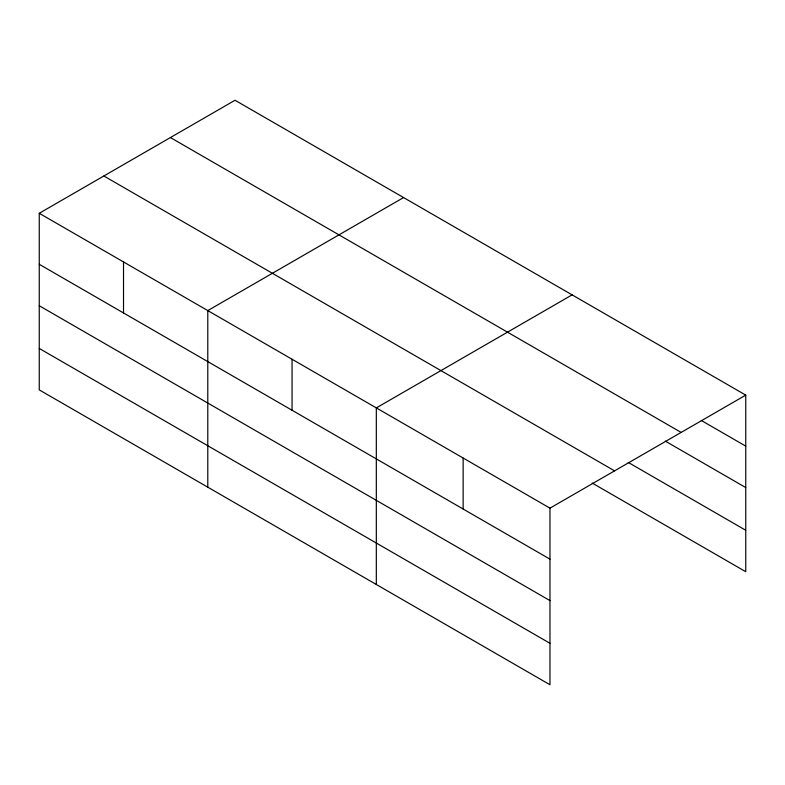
<?xml version="1.0" encoding="UTF-8"?>
<svg xmlns="http://www.w3.org/2000/svg" width="785" height="785" viewBox="0 0 785 785"><rect width="100%" height="100%" fill="white"/><g stroke="black" fill="none" stroke-linecap="round" stroke-linejoin="round"><path stroke-width="1.18" d="M549.971 600.604L549.971 508.15L39.25 213.294L39.25 389.88L549.971 684.746L549.971 600.604L39.25 305.738M592.224 483.069L745.75 571.706L745.75 395.12L235.029 100.254L39.25 213.294M403.568 197.565L207.789 310.595L207.789 487.191M572.108 294.866L376.319 407.896L376.319 584.491M549.971 508.15L745.75 395.12M701.28 420.446L745.75 446.125M170.423 137.561L681.144 432.417M665.278 441.101L745.75 487.563M628.226 462.414L745.75 530.267M103.855 175.987L614.577 470.853M39.25 264.3L549.971 559.155M39.25 348.442L549.971 643.298M463.14 458.028L463.14 509.033M292.059 359.245L292.059 410.251M123.52 261.945L123.52 312.95"/></g></svg>
